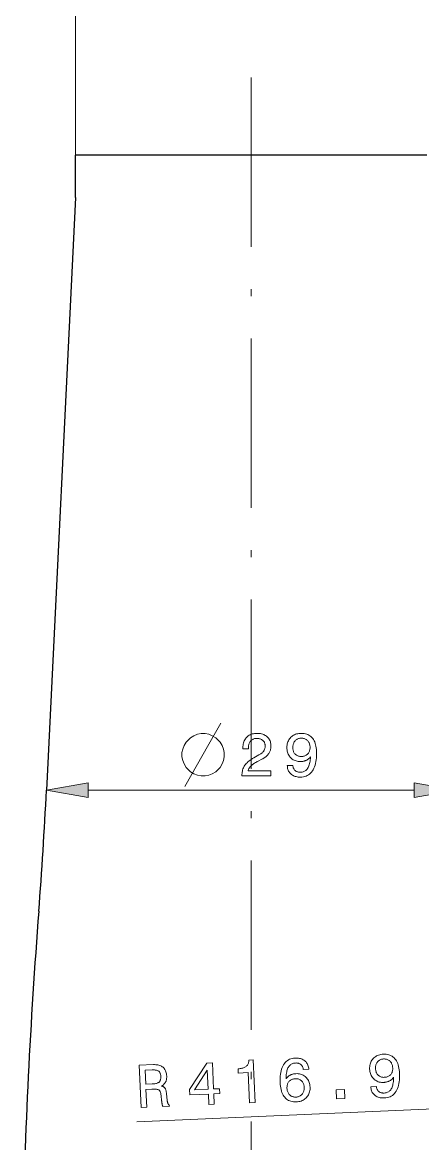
# Model space of a CAD drawing. Extents: x 0 to 297, y 0 to 538.
# Drawn here: x 147.3 to 175.7, y 272.6 to 352.1 of the extents above; entities that cross this region are included whole.
import ezdxf

# ---------------------------------------------------------------- set-up
doc = ezdxf.new("R2010")
doc.units = 0
doc.linetypes.add('DASHDOT', pattern=[18.5, 12, -3, 0.5, -3])

msp = doc.modelspace()

# ---------------------------------------------------------------- linework, layer by layer
at = {"color": 7, "lineweight": 13, "ltscale": 0.395815}
msp.add_line((151.069, 342.687), (151.069, 358.52), dxfattribs=at)
at = {"color": 7, "linetype": 'DASHDOT', "lineweight": 13}
msp.add_line((163.519, 348.201), (163.519, 137.942), dxfattribs=at)
at = {"color": 7, "lineweight": 30, "ltscale": 0.075}
msp.add_line((151.069, 339.687), (151.069, 342.687), dxfattribs=at)
at = {"color": 7, "lineweight": 30}
for p, q in [((175.969, 342.687), (151.069, 342.687)), ((151.069, 339.687), (149.019, 297.687))]:
    msp.add_line(p, q, dxfattribs=at)
at = {"color": 7, "lineweight": 13}
for p, q in [((151.974, 297.687), (175.065, 297.687)), ((176.455, 275.099), (155.434, 274.17))]:
    msp.add_line(p, q, dxfattribs=at)
msp.add_lwpolyline([(158.82, 297.937), (160.52, 300.937), (161.37, 302.437)], dxfattribs=at)
for points in [[(160.27, 301.687), (159.97, 301.687), (159.72, 301.637), (159.47, 301.537), (159.22, 301.387), (158.92, 301.087), (158.77, 300.837), (158.67, 300.587), (158.62, 300.337), (158.62, 300.037), (158.67, 299.787), (158.77, 299.537), (158.92, 299.287), (159.22, 298.987), (159.47, 298.837), (159.72, 298.737), (159.97, 298.687), (160.27, 298.687), (160.52, 298.737), (160.77, 298.837), (161.02, 298.987), (161.32, 299.287), (161.47, 299.537), (161.57, 299.787), (161.62, 300.037), (161.62, 300.337), (161.57, 300.587), (161.47, 300.837), (161.32, 301.087), (161.02, 301.387), (160.77, 301.537), (160.52, 301.637)], [(162.866, 298.687), (162.866, 298.7), (162.868, 298.788), (162.875, 298.872), (162.885, 298.954), (162.899, 299.033), (162.918, 299.108), (162.941, 299.181), (162.968, 299.251), (162.999, 299.318), (163.034, 299.382), (163.073, 299.443), (163.118, 299.503), (163.169, 299.562), (163.227, 299.622), (163.292, 299.681), (163.363, 299.74), (163.441, 299.799), (163.525, 299.858), (163.617, 299.917), (163.715, 299.976), (163.819, 300.035), (164.074, 300.174), (164.119, 300.199), (164.161, 300.225), (164.201, 300.251), (164.238, 300.278), (164.273, 300.306), (164.305, 300.334), (164.335, 300.363), (164.362, 300.392), (164.387, 300.422), (164.41, 300.453), (164.43, 300.485), (164.448, 300.517), (164.463, 300.551), (164.477, 300.586), (164.489, 300.622), (164.498, 300.658), (164.506, 300.696), (164.511, 300.735), (164.514, 300.776), (164.515, 300.817), (164.513, 300.864), (164.508, 300.908), (164.5, 300.951), (164.489, 300.993), (164.474, 301.032), (164.456, 301.07), (164.435, 301.105), (164.41, 301.139), (164.383, 301.171), (164.352, 301.202), (164.318, 301.229), (164.282, 301.254), (164.244, 301.276), (164.203, 301.295), (164.161, 301.311), (164.116, 301.325), (164.069, 301.335), (164.019, 301.342), (163.968, 301.347), (163.914, 301.348), (163.861, 301.346), (163.81, 301.341), (163.761, 301.331), (163.715, 301.318), (163.671, 301.302), (163.629, 301.281), (163.59, 301.257), (163.553, 301.229), (163.518, 301.198), (163.485, 301.163), (163.455, 301.124), (163.429, 301.083), (163.405, 301.039), (163.385, 300.992), (163.367, 300.942), (163.353, 300.89), (163.342, 300.835), (163.334, 300.777), (163.33, 300.716), (163.328, 300.652), (163.328, 300.617), (162.936, 300.617), (162.936, 300.678), (162.939, 300.771), (162.947, 300.859), (162.96, 300.945), (162.979, 301.026), (163.003, 301.103), (163.033, 301.176), (163.068, 301.245), (163.109, 301.31), (163.155, 301.372), (163.206, 301.429), (163.262, 301.482), (163.321, 301.529), (163.385, 301.571), (163.452, 301.607), (163.524, 301.637), (163.599, 301.662), (163.678, 301.682), (163.76, 301.695), (163.847, 301.704), (163.937, 301.706), (164.024, 301.704), (164.108, 301.697), (164.188, 301.684), (164.264, 301.667), (164.338, 301.645), (164.408, 301.618), (164.474, 301.586), (164.537, 301.549), (164.597, 301.507), (164.653, 301.46), (164.705, 301.409), (164.751, 301.355), (164.792, 301.298), (164.828, 301.238), (164.858, 301.175), (164.882, 301.108), (164.902, 301.039), (164.915, 300.967), (164.923, 300.891), (164.926, 300.813), (164.924, 300.751), (164.92, 300.692), (164.912, 300.634), (164.9, 300.577), (164.886, 300.522), (164.868, 300.468), (164.848, 300.416), (164.824, 300.366), (164.796, 300.317), (164.766, 300.27), (164.732, 300.224), (164.695, 300.179), (164.655, 300.136), (164.611, 300.093), (164.563, 300.052), (164.513, 300.013), (164.459, 299.974), (164.402, 299.937), (164.341, 299.901), (164.277, 299.866), (164.024, 299.737), (163.954, 299.7), (163.888, 299.664), (163.826, 299.628), (163.768, 299.593), (163.714, 299.559), (163.664, 299.525), (163.619, 299.492), (163.577, 299.46), (163.54, 299.429), (163.506, 299.398), (163.476, 299.367), (163.448, 299.336), (163.422, 299.304), (163.398, 299.271), (163.376, 299.237), (163.356, 299.203), (163.339, 299.168), (163.323, 299.132), (163.31, 299.096), (163.299, 299.059), (164.926, 299.059), (164.926, 298.687)], [(166.081, 299.43), (166.478, 299.43), (166.481, 299.385), (166.487, 299.343), (166.496, 299.303), (166.507, 299.265), (166.521, 299.229), (166.538, 299.195), (166.557, 299.162), (166.579, 299.132), (166.603, 299.104), (166.631, 299.078), (166.66, 299.053), (166.692, 299.032), (166.725, 299.013), (166.761, 298.997), (166.798, 298.983), (166.838, 298.971), (166.88, 298.962), (166.924, 298.956), (166.97, 298.952), (167.017, 298.951), (167.082, 298.954), (167.143, 298.962), (167.201, 298.975), (167.256, 298.994), (167.308, 299.018), (167.357, 299.048), (167.402, 299.083), (167.445, 299.123), (167.485, 299.169), (167.521, 299.22), (167.555, 299.276), (167.586, 299.339), (167.613, 299.406), (167.638, 299.48), (167.66, 299.559), (167.679, 299.644), (167.695, 299.734), (167.708, 299.83), (167.718, 299.932), (167.726, 300.039), (167.7, 300.007), (167.673, 299.976), (167.645, 299.947), (167.616, 299.92), (167.586, 299.894), (167.554, 299.87), (167.522, 299.848), (167.488, 299.827), (167.454, 299.808), (167.418, 299.79), (167.381, 299.774), (167.344, 299.76), (167.305, 299.747), (167.266, 299.736), (167.226, 299.727), (167.185, 299.719), (167.144, 299.713), (167.101, 299.709), (167.058, 299.707), (167.013, 299.706), (166.93, 299.708), (166.849, 299.717), (166.772, 299.73), (166.698, 299.749), (166.627, 299.774), (166.56, 299.804), (166.496, 299.84), (166.434, 299.88), (166.376, 299.927), (166.322, 299.979), (166.271, 300.035), (166.226, 300.095), (166.186, 300.158), (166.152, 300.225), (166.123, 300.295), (166.099, 300.369), (166.08, 300.446), (166.067, 300.527), (166.059, 300.611), (166.056, 300.699), (166.059, 300.787), (166.067, 300.872), (166.081, 300.953), (166.101, 301.031), (166.126, 301.105), (166.157, 301.176), (166.194, 301.244), (166.236, 301.309), (166.284, 301.37), (166.338, 301.427), (166.396, 301.48), (166.457, 301.528), (166.522, 301.57), (166.591, 301.606), (166.662, 301.637), (166.738, 301.662), (166.817, 301.681), (166.899, 301.695), (166.985, 301.704), (167.074, 301.706), (167.177, 301.703), (167.275, 301.692), (167.367, 301.674), (167.455, 301.648), (167.538, 301.615), (167.616, 301.575), (167.689, 301.528), (167.757, 301.473), (167.82, 301.411), (167.879, 301.342), (167.932, 301.266), (167.979, 301.183), (168.021, 301.094), (168.057, 300.998), (168.088, 300.896), (168.113, 300.788), (168.133, 300.673), (168.147, 300.552), (168.155, 300.424), (168.158, 300.29), (168.155, 300.131), (168.146, 299.98), (168.131, 299.836), (168.11, 299.7), (168.084, 299.571), (168.051, 299.45), (168.012, 299.336), (167.968, 299.23), (167.917, 299.131), (167.861, 299.04), (167.799, 298.956), (167.732, 298.882), (167.66, 298.816), (167.582, 298.759), (167.5, 298.711), (167.413, 298.671), (167.321, 298.641), (167.223, 298.619), (167.121, 298.605), (167.013, 298.601), (166.93, 298.603), (166.85, 298.61), (166.773, 298.621), (166.7, 298.637), (166.631, 298.657), (166.564, 298.682), (166.502, 298.712), (166.443, 298.745), (166.387, 298.784), (166.334, 298.827), (166.286, 298.873), (166.243, 298.923), (166.205, 298.976), (166.172, 299.031), (166.145, 299.09), (166.122, 299.152), (166.104, 299.217), (166.092, 299.285), (166.084, 299.356)], [(166.474, 300.703), (166.475, 300.646), (166.48, 300.591), (166.488, 300.539), (166.499, 300.489), (166.514, 300.441), (166.532, 300.396), (166.553, 300.353), (166.577, 300.312), (166.604, 300.274), (166.635, 300.238), (166.668, 300.205), (166.704, 300.175), (166.741, 300.149), (166.781, 300.127), (166.822, 300.108), (166.866, 300.092), (166.912, 300.08), (166.96, 300.071), (167.01, 300.066), (167.062, 300.064), (167.119, 300.066), (167.175, 300.071), (167.227, 300.08), (167.277, 300.092), (167.325, 300.107), (167.37, 300.126), (167.412, 300.148), (167.452, 300.174), (167.49, 300.203), (167.524, 300.236), (167.556, 300.272), (167.585, 300.31), (167.61, 300.351), (167.632, 300.394), (167.65, 300.44), (167.665, 300.488), (167.677, 300.539), (167.685, 300.593), (167.69, 300.649), (167.692, 300.707), (167.69, 300.766), (167.685, 300.823), (167.677, 300.877), (167.665, 300.929), (167.65, 300.978), (167.632, 301.025), (167.61, 301.069), (167.585, 301.111), (167.556, 301.15), (167.524, 301.187), (167.49, 301.221), (167.453, 301.251), (167.414, 301.278), (167.372, 301.301), (167.328, 301.32), (167.282, 301.336), (167.234, 301.349), (167.183, 301.358), (167.13, 301.363), (167.074, 301.365), (167.021, 301.363), (166.971, 301.358), (166.922, 301.349), (166.875, 301.336), (166.831, 301.319), (166.788, 301.299), (166.748, 301.276), (166.709, 301.248), (166.673, 301.217), (166.639, 301.183), (166.608, 301.145), (166.579, 301.105), (166.555, 301.063), (166.533, 301.018), (166.515, 300.971), (166.5, 300.922), (166.488, 300.871), (166.48, 300.817), (166.475, 300.761)], [(151.974, 298.208), (149.019, 297.687), (151.974, 297.167)], [(175.065, 297.167), (178.019, 297.687), (175.065, 298.208)], [(171.996, 276.646), (172.392, 276.663), (172.397, 276.619), (172.405, 276.577), (172.416, 276.538), (172.429, 276.5), (172.444, 276.464), (172.462, 276.431), (172.483, 276.4), (172.506, 276.37), (172.532, 276.343), (172.56, 276.318), (172.591, 276.295), (172.623, 276.275), (172.658, 276.258), (172.694, 276.243), (172.732, 276.231), (172.772, 276.221), (172.814, 276.214), (172.858, 276.21), (172.904, 276.208), (172.952, 276.209), (173.016, 276.214), (173.077, 276.225), (173.135, 276.241), (173.189, 276.262), (173.239, 276.289), (173.287, 276.32), (173.331, 276.357), (173.372, 276.4), (173.41, 276.447), (173.444, 276.5), (173.475, 276.558), (173.503, 276.621), (173.527, 276.69), (173.549, 276.765), (173.567, 276.845), (173.583, 276.93), (173.595, 277.021), (173.604, 277.117), (173.609, 277.219), (173.612, 277.327), (173.588, 277.294), (173.562, 277.262), (173.535, 277.232), (173.507, 277.203), (173.478, 277.176), (173.448, 277.151), (173.417, 277.127), (173.384, 277.105), (173.35, 277.084), (173.315, 277.065), (173.28, 277.047), (173.243, 277.031), (173.205, 277.017), (173.166, 277.004), (173.127, 276.993), (173.086, 276.984), (173.045, 276.976), (173.002, 276.97), (172.959, 276.965), (172.915, 276.963), (172.831, 276.962), (172.751, 276.966), (172.673, 276.977), (172.598, 276.992), (172.526, 277.014), (172.458, 277.041), (172.392, 277.073), (172.329, 277.112), (172.269, 277.155), (172.212, 277.205), (172.159, 277.259), (172.111, 277.317), (172.069, 277.378), (172.031, 277.443), (171.999, 277.512), (171.972, 277.585), (171.95, 277.661), (171.933, 277.741), (171.921, 277.825), (171.915, 277.912), (171.914, 278), (171.918, 278.085), (171.929, 278.167), (171.945, 278.246), (171.967, 278.322), (171.995, 278.394), (172.028, 278.463), (172.068, 278.53), (172.113, 278.593), (172.164, 278.652), (172.219, 278.708), (172.279, 278.758), (172.342, 278.803), (172.409, 278.842), (172.479, 278.876), (172.553, 278.905), (172.631, 278.928), (172.713, 278.945), (172.798, 278.957), (172.888, 278.964), (172.99, 278.965), (173.088, 278.958), (173.182, 278.944), (173.27, 278.923), (173.355, 278.893), (173.434, 278.857), (173.509, 278.813), (173.58, 278.761), (173.646, 278.702), (173.707, 278.635), (173.764, 278.561), (173.815, 278.481), (173.86, 278.394), (173.901, 278.3), (173.936, 278.2), (173.966, 278.092), (173.991, 277.978), (174.01, 277.858), (174.024, 277.731), (174.033, 277.597), (174.037, 277.438), (174.034, 277.287), (174.026, 277.142), (174.011, 277.005), (173.99, 276.876), (173.963, 276.753), (173.929, 276.638), (173.889, 276.529), (173.843, 276.428), (173.791, 276.334), (173.733, 276.248), (173.669, 276.171), (173.6, 276.102), (173.525, 276.042), (173.445, 275.99), (173.36, 275.947), (173.269, 275.912), (173.173, 275.886), (173.071, 275.868), (172.964, 275.859), (172.88, 275.858), (172.8, 275.861), (172.723, 275.869), (172.649, 275.881), (172.579, 275.898), (172.512, 275.92), (172.448, 275.947), (172.387, 275.978), (172.33, 276.014), (172.275, 276.054), (172.225, 276.099), (172.18, 276.147), (172.14, 276.198), (172.105, 276.252), (172.074, 276.309), (172.049, 276.37), (172.028, 276.434), (172.013, 276.501), (172.002, 276.572)], [(155.726, 275.184), (155.594, 278.176), (156.595, 278.221), (156.681, 278.222), (156.763, 278.219), (156.842, 278.212), (156.916, 278.2), (156.987, 278.183), (157.053, 278.162), (157.115, 278.137), (157.174, 278.106), (157.228, 278.072), (157.278, 278.032), (157.324, 277.989), (157.366, 277.941), (157.403, 277.889), (157.436, 277.833), (157.464, 277.772), (157.487, 277.708), (157.507, 277.639), (157.522, 277.566), (157.532, 277.489), (157.538, 277.408), (157.539, 277.359), (157.538, 277.312), (157.535, 277.266), (157.53, 277.222), (157.523, 277.179), (157.514, 277.138), (157.502, 277.098), (157.489, 277.059), (157.474, 277.022), (157.456, 276.986), (157.437, 276.952), (157.415, 276.919), (157.392, 276.888), (157.366, 276.858), (157.339, 276.83), (157.31, 276.803), (157.278, 276.778), (157.245, 276.755), (157.209, 276.733), (157.172, 276.712), (157.204, 276.703), (157.235, 276.692), (157.264, 276.68), (157.291, 276.667), (157.316, 276.653), (157.339, 276.637), (157.361, 276.62), (157.381, 276.602), (157.399, 276.582), (157.415, 276.561), (157.43, 276.538), (157.444, 276.512), (157.457, 276.482), (157.469, 276.448), (157.48, 276.411), (157.49, 276.371), (157.5, 276.328), (157.508, 276.281), (157.516, 276.23), (157.523, 276.177), (157.576, 275.692), (157.579, 275.661), (157.583, 275.632), (157.588, 275.605), (157.592, 275.579), (157.597, 275.555), (157.602, 275.533), (157.608, 275.513), (157.614, 275.494), (157.62, 275.477), (157.626, 275.462), (157.633, 275.448), (157.64, 275.434), (157.649, 275.422), (157.657, 275.41), (157.667, 275.399), (157.677, 275.388), (157.688, 275.379), (157.699, 275.37), (157.711, 275.362), (157.724, 275.354), (157.727, 275.272), (157.274, 275.252), (157.268, 275.262), (157.262, 275.273), (157.256, 275.285), (157.25, 275.298), (157.245, 275.311), (157.24, 275.326), (157.234, 275.342), (157.229, 275.359), (157.224, 275.376), (157.22, 275.395), (157.215, 275.415), (157.21, 275.436), (157.206, 275.459), (157.202, 275.483), (157.198, 275.508), (157.194, 275.535), (157.19, 275.563), (157.186, 275.592), (157.182, 275.623), (157.179, 275.655), (157.14, 276.042), (157.134, 276.098), (157.125, 276.15), (157.116, 276.198), (157.104, 276.242), (157.091, 276.282), (157.077, 276.317), (157.061, 276.348), (157.043, 276.376), (157.024, 276.399), (157.003, 276.418), (156.979, 276.433), (156.948, 276.447), (156.911, 276.459), (156.868, 276.468), (156.819, 276.476), (156.764, 276.481), (156.703, 276.485), (156.635, 276.486), (156.561, 276.486), (156.481, 276.483), (156.071, 276.465), (156.127, 275.201)], [(160.521, 275.395), (160.488, 276.137), (159.172, 276.079), (159.155, 276.458), (160.387, 278.325), (160.779, 278.342), (160.86, 276.499), (161.288, 276.518), (161.303, 276.173), (160.876, 276.154), (160.908, 275.413)], [(163.402, 275.523), (163.308, 277.654), (162.609, 277.623), (162.595, 277.929), (162.67, 277.935), (162.741, 277.943), (162.808, 277.954), (162.871, 277.967), (162.929, 277.982), (162.984, 278), (163.034, 278.021), (163.081, 278.043), (163.123, 278.069), (163.162, 278.096), (163.196, 278.127), (163.228, 278.16), (163.256, 278.197), (163.282, 278.237), (163.304, 278.28), (163.323, 278.326), (163.339, 278.376), (163.352, 278.428), (163.361, 278.484), (163.368, 278.543), (163.66, 278.556), (163.794, 275.54)], [(167.612, 277.899), (167.216, 277.882), (167.209, 277.927), (167.199, 277.97), (167.186, 278.011), (167.172, 278.05), (167.155, 278.086), (167.136, 278.12), (167.115, 278.151), (167.092, 278.18), (167.066, 278.207), (167.039, 278.232), (167.009, 278.254), (166.977, 278.273), (166.943, 278.29), (166.907, 278.305), (166.87, 278.317), (166.83, 278.326), (166.788, 278.333), (166.745, 278.337), (166.699, 278.339), (166.652, 278.338), (166.588, 278.333), (166.527, 278.322), (166.47, 278.306), (166.416, 278.284), (166.365, 278.258), (166.317, 278.226), (166.273, 278.189), (166.232, 278.147), (166.195, 278.099), (166.16, 278.046), (166.129, 277.988), (166.102, 277.924), (166.077, 277.855), (166.055, 277.781), (166.037, 277.701), (166.022, 277.616), (166.01, 277.525), (166.001, 277.429), (165.995, 277.327), (165.992, 277.22), (166.017, 277.253), (166.042, 277.284), (166.069, 277.314), (166.097, 277.342), (166.126, 277.369), (166.157, 277.394), (166.188, 277.418), (166.221, 277.44), (166.255, 277.461), (166.29, 277.48), (166.326, 277.498), (166.363, 277.514), (166.401, 277.528), (166.44, 277.541), (166.48, 277.552), (166.521, 277.561), (166.563, 277.569), (166.605, 277.575), (166.649, 277.58), (166.694, 277.582), (166.777, 277.583), (166.858, 277.579), (166.936, 277.568), (167.01, 277.553), (167.082, 277.531), (167.151, 277.504), (167.217, 277.472), (167.28, 277.433), (167.34, 277.39), (167.397, 277.34), (167.45, 277.286), (167.497, 277.228), (167.54, 277.167), (167.577, 277.102), (167.61, 277.033), (167.637, 276.96), (167.659, 276.884), (167.676, 276.804), (167.687, 276.72), (167.694, 276.633), (167.695, 276.545), (167.69, 276.46), (167.68, 276.379), (167.663, 276.3), (167.641, 276.225), (167.614, 276.153), (167.58, 276.083), (167.541, 276.017), (167.496, 275.954), (167.445, 275.895), (167.389, 275.839), (167.33, 275.789), (167.267, 275.744), (167.2, 275.705), (167.129, 275.671), (167.055, 275.643), (166.977, 275.62), (166.895, 275.602), (166.81, 275.59), (166.721, 275.583), (166.618, 275.582), (166.519, 275.589), (166.426, 275.603), (166.337, 275.624), (166.252, 275.654), (166.172, 275.69), (166.097, 275.734), (166.026, 275.786), (165.96, 275.845), (165.898, 275.912), (165.842, 275.985), (165.79, 276.066), (165.744, 276.153), (165.704, 276.247), (165.668, 276.347), (165.638, 276.455), (165.614, 276.568), (165.594, 276.689), (165.58, 276.816), (165.572, 276.95), (165.568, 277.108), (165.57, 277.258), (165.578, 277.402), (165.593, 277.538), (165.615, 277.667), (165.642, 277.79), (165.676, 277.905), (165.716, 278.014), (165.762, 278.115), (165.814, 278.209), (165.873, 278.296), (165.936, 278.374), (166.005, 278.443), (166.079, 278.504), (166.158, 278.556), (166.242, 278.6), (166.331, 278.634), (166.426, 278.661), (166.525, 278.678), (166.63, 278.687), (166.714, 278.689), (166.794, 278.686), (166.871, 278.679), (166.945, 278.667), (167.015, 278.65), (167.082, 278.629), (167.145, 278.604), (167.205, 278.574), (167.262, 278.539), (167.315, 278.5), (167.364, 278.457), (167.409, 278.41), (167.449, 278.36), (167.486, 278.305), (167.518, 278.247), (167.545, 278.185), (167.569, 278.119), (167.588, 278.05), (167.602, 277.977)], [(172.332, 277.935), (172.336, 277.878), (172.343, 277.824), (172.353, 277.772), (172.367, 277.722), (172.383, 277.675), (172.403, 277.631), (172.426, 277.589), (172.452, 277.549), (172.481, 277.512), (172.513, 277.478), (172.548, 277.446), (172.585, 277.418), (172.623, 277.394), (172.664, 277.373), (172.706, 277.356), (172.751, 277.342), (172.797, 277.332), (172.845, 277.325), (172.895, 277.322), (172.947, 277.323), (173.005, 277.327), (173.06, 277.335), (173.112, 277.346), (173.162, 277.36), (173.209, 277.377), (173.253, 277.398), (173.294, 277.422), (173.333, 277.45), (173.369, 277.481), (173.402, 277.515), (173.432, 277.552), (173.459, 277.591), (173.482, 277.633), (173.502, 277.677), (173.519, 277.724), (173.532, 277.773), (173.541, 277.824), (173.547, 277.878), (173.55, 277.934), (173.549, 277.993), (173.544, 278.052), (173.537, 278.108), (173.526, 278.162), (173.512, 278.213), (173.495, 278.262), (173.474, 278.307), (173.451, 278.351), (173.424, 278.391), (173.394, 278.429), (173.36, 278.465), (173.324, 278.497), (173.286, 278.526), (173.245, 278.551), (173.203, 278.572), (173.158, 278.59), (173.111, 278.604), (173.062, 278.614), (173.011, 278.621), (172.958, 278.624), (172.903, 278.623), (172.85, 278.619), (172.799, 278.611), (172.751, 278.6), (172.705, 278.585), (172.661, 278.567), (172.62, 278.545), (172.58, 278.519), (172.543, 278.49), (172.508, 278.458), (172.476, 278.421), (172.446, 278.382), (172.42, 278.341), (172.397, 278.298), (172.377, 278.253), (172.361, 278.205), (172.348, 278.155), (172.339, 278.103), (172.333, 278.049), (172.331, 277.993)], [(156.499, 277.849), (156.01, 277.828), (156.055, 276.831), (156.516, 276.852), (156.584, 276.856), (156.648, 276.862), (156.707, 276.871), (156.762, 276.881), (156.813, 276.894), (156.859, 276.909), (156.901, 276.926), (156.939, 276.945), (156.972, 276.966), (157.001, 276.989), (157.027, 277.015), (157.049, 277.044), (157.069, 277.076), (157.085, 277.111), (157.099, 277.148), (157.11, 277.189), (157.117, 277.232), (157.122, 277.279), (157.124, 277.328), (157.123, 277.381), (157.12, 277.432), (157.113, 277.481), (157.105, 277.526), (157.093, 277.568), (157.079, 277.607), (157.062, 277.643), (157.043, 277.676), (157.021, 277.705), (156.997, 277.732), (156.97, 277.755), (156.939, 277.776), (156.905, 277.794), (156.868, 277.809), (156.826, 277.822), (156.781, 277.833), (156.732, 277.841), (156.679, 277.847), (156.623, 277.85), (156.563, 277.851)], [(159.519, 276.44), (160.473, 276.482), (160.413, 277.824)], [(167.277, 276.61), (167.273, 276.667), (167.265, 276.722), (167.255, 276.774), (167.241, 276.824), (167.225, 276.871), (167.205, 276.916), (167.182, 276.959), (167.156, 276.998), (167.126, 277.036), (167.094, 277.07), (167.059, 277.102), (167.022, 277.13), (166.984, 277.155), (166.943, 277.176), (166.901, 277.193), (166.857, 277.207), (166.81, 277.217), (166.762, 277.224), (166.713, 277.227), (166.661, 277.226), (166.603, 277.222), (166.548, 277.214), (166.496, 277.204), (166.447, 277.189), (166.4, 277.172), (166.356, 277.151), (166.314, 277.126), (166.276, 277.099), (166.24, 277.068), (166.206, 277.033), (166.176, 276.996), (166.149, 276.956), (166.126, 276.914), (166.106, 276.87), (166.09, 276.823), (166.077, 276.774), (166.067, 276.722), (166.061, 276.668), (166.059, 276.611), (166.06, 276.552), (166.064, 276.493), (166.071, 276.437), (166.082, 276.383), (166.096, 276.332), (166.113, 276.284), (166.133, 276.238), (166.157, 276.195), (166.183, 276.154), (166.213, 276.116), (166.246, 276.081), (166.282, 276.049), (166.32, 276.021), (166.36, 275.996), (166.402, 275.975), (166.447, 275.957), (166.493, 275.943), (166.542, 275.933), (166.593, 275.926), (166.646, 275.923), (166.702, 275.924), (166.754, 275.928), (166.805, 275.936), (166.853, 275.947), (166.9, 275.962), (166.944, 275.98), (166.985, 276.002), (167.025, 276.028), (167.062, 276.057), (167.098, 276.089), (167.131, 276.126), (167.161, 276.164), (167.187, 276.206), (167.211, 276.249), (167.23, 276.294), (167.247, 276.341), (167.26, 276.391), (167.269, 276.443), (167.275, 276.496), (167.278, 276.552)], [(169.571, 275.796), (169.543, 276.438), (170.139, 276.464), (170.167, 275.822)]]:
    msp.add_lwpolyline(points, close=True, dxfattribs=at)
at = {"color": 7, "lineweight": 30}
for centre, radius, start, end in [((-150.628, 312.313), 300.004, 355.56042, 357.20563), ((564.123, 256.819), 416.899, 175.56041, 178.78113)]:
    msp.add_arc(centre, radius, start, end, dxfattribs=at)
at = {"color": 7, "lineweight": 13}
for points in [[(151.974, 298.208), (149.019, 297.687), (151.974, 298.208), (151.974, 297.167)], [(175.065, 297.167), (178.019, 297.687), (175.065, 297.167), (175.065, 298.208)]]:
    msp.add_solid(points, dxfattribs=at)

doc.saveas('drawing.dxf')
